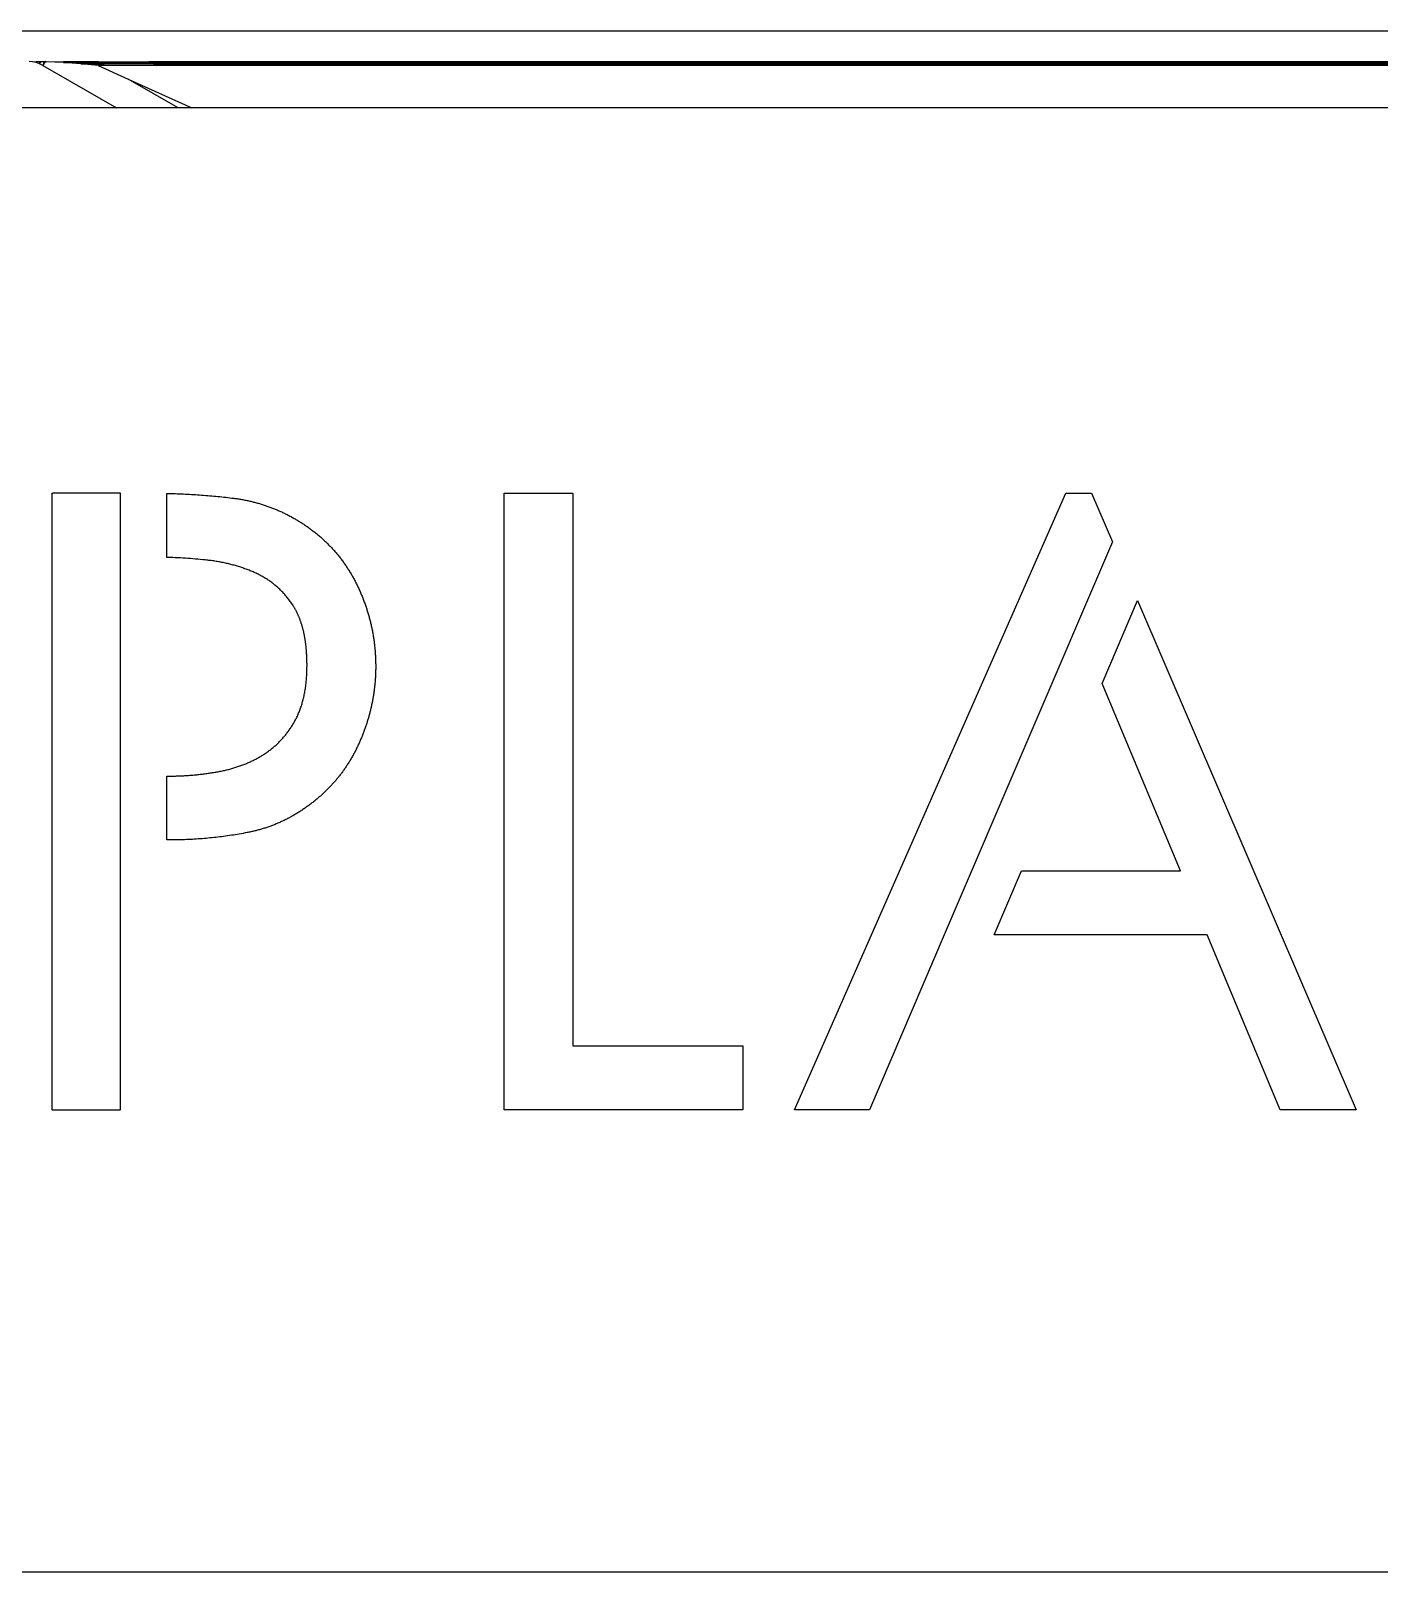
# Model space of a CAD drawing. Header units: millimetres. Extents: x 153 to 4750, y 92 to 3343.
# Drawn here: x 906 to 993.5, y 1818.6 to 1918.6 of the extents above; entities that cross this region are included whole.
import ezdxf

# ---------------------------------------------------------------- set-up
doc = ezdxf.new("R2010")
doc.units = ezdxf.units.MM

msp = doc.modelspace()

# ---------------------------------------------------------------- linework, layer by layer
for p, q in [((877.381, 1918.616), (1295.381, 1918.616)), ((906.134, 1916.6), (905.899, 1916.616)), ((906.134, 1916.6), (906.381, 1916.616)), ((906.365, 1916.554), (906.134, 1916.6)), ((906.381, 1916.616), (906.365, 1916.554)), ((906.588, 1916.478), (906.365, 1916.554)), ((906.381, 1916.616), (906.608, 1916.616)), ((906.588, 1916.478), (906.69, 1916.616)), ((906.645, 1916.616), (906.588, 1916.478)), ((906.588, 1916.478), (906.608, 1916.616)), ((906.799, 1916.374), (906.588, 1916.478)), ((906.608, 1916.616), (906.645, 1916.616)), ((906.645, 1916.616), (906.69, 1916.616)), ((906.69, 1916.616), (906.867, 1916.616)), ((906.938, 1916.616), (906.799, 1916.374)), ((906.867, 1916.616), (906.799, 1916.374)), ((906.799, 1916.374), (911.577, 1913.616)), ((906.867, 1916.616), (906.938, 1916.616)), ((907.02, 1916.6), (906.938, 1916.616)), ((907.02, 1916.6), (908.14, 1916.616)), ((908.14, 1916.554), (907.02, 1916.6)), ((908.14, 1916.616), (908.14, 1916.554)), ((908.179, 1916.616), (908.14, 1916.554)), ((908.14, 1916.616), (908.179, 1916.616)), ((909.261, 1916.478), (908.14, 1916.554)), ((908.14, 1916.554), (909.261, 1916.554)), ((908.179, 1916.616), (909.261, 1916.616)), ((909.261, 1916.616), (909.261, 1916.554)), ((909.261, 1916.616), (909.355, 1916.616)), ((909.261, 1916.478), (909.313, 1916.554)), ((909.261, 1916.554), (909.261, 1916.478)), ((909.261, 1916.554), (909.313, 1916.554)), ((910.381, 1916.374), (909.261, 1916.478)), ((909.261, 1916.478), (910.381, 1916.478)), ((909.313, 1916.554), (909.355, 1916.616)), ((909.313, 1916.554), (910.381, 1916.554)), ((909.355, 1916.616), (910.381, 1916.616)), ((910.408, 1916.6), (910.381, 1916.616)), ((910.381, 1916.616), (910.381, 1916.554)), ((910.381, 1916.554), (910.381, 1916.478)), ((910.381, 1916.554), (910.488, 1916.554)), ((910.381, 1916.478), (910.381, 1916.374)), ((910.381, 1916.478), (910.619, 1916.478)), ((910.799, 1916.374), (910.381, 1916.374)), ((910.381, 1916.374), (912.335, 1915.487)), ((910.408, 1916.6), (913.665, 1916.616)), ((910.488, 1916.554), (910.408, 1916.6)), ((913.801, 1916.554), (910.488, 1916.554)), ((910.619, 1916.478), (910.488, 1916.554)), ((913.968, 1916.478), (910.619, 1916.478)), ((910.799, 1916.374), (910.619, 1916.478)), ((914.197, 1916.374), (910.799, 1916.374)), ((913.665, 1916.616), (913.7, 1916.6)), ((913.7, 1916.6), (913.801, 1916.554)), ((1259.063, 1916.6), (913.7, 1916.6)), ((913.801, 1916.554), (913.968, 1916.478)), ((913.801, 1916.554), (1258.961, 1916.554)), ((913.968, 1916.478), (914.197, 1916.374)), ((913.968, 1916.478), (1258.795, 1916.478)), ((1258.566, 1916.374), (914.197, 1916.374)), ((915.577, 1913.616), (912.335, 1915.487)), ((912.335, 1915.487), (916.459, 1913.616)), ((911.577, 1913.616), (877.381, 1913.616)), ((915.577, 1913.616), (911.577, 1913.616)), ((916.459, 1913.616), (915.577, 1913.616)), ((1256.304, 1913.616), (916.459, 1913.616)), ((907.381, 1888.604), (907.436, 1888.616)), ((907.381, 1888.604), (907.404, 1888.616)), ((907.381, 1888.604), (907.381, 1848.639)), ((907.404, 1888.616), (907.436, 1888.616)), ((911.838, 1888.616), (907.436, 1888.616)), ((911.838, 1848.629), (911.838, 1888.616)), ((914.838, 1884.455), (914.838, 1888.606)), ((914.838, 1888.606), (914.994, 1888.603)), ((914.994, 1888.603), (915.126, 1888.6)), ((915.126, 1888.6), (915.257, 1888.596)), ((915.257, 1888.596), (915.389, 1888.591)), ((915.389, 1888.591), (915.52, 1888.587)), ((915.52, 1888.587), (915.652, 1888.582)), ((915.652, 1888.582), (915.784, 1888.576)), ((915.784, 1888.576), (915.915, 1888.57)), ((915.915, 1888.57), (916.047, 1888.564)), ((916.047, 1888.564), (916.178, 1888.557)), ((916.178, 1888.557), (916.309, 1888.55)), ((916.309, 1888.55), (916.441, 1888.543)), ((916.441, 1888.543), (916.572, 1888.535)), ((916.572, 1888.535), (916.703, 1888.526)), ((916.703, 1888.526), (916.835, 1888.518)), ((916.835, 1888.518), (916.966, 1888.508)), ((916.966, 1888.508), (917.097, 1888.499)), ((917.097, 1888.499), (917.228, 1888.489)), ((917.228, 1888.489), (917.36, 1888.478)), ((917.36, 1888.478), (917.491, 1888.468)), ((917.491, 1888.468), (917.622, 1888.456)), ((917.622, 1888.456), (917.753, 1888.445)), ((917.753, 1888.445), (917.884, 1888.433)), ((917.884, 1888.433), (918.015, 1888.42)), ((918.015, 1888.42), (918.146, 1888.407)), ((918.146, 1888.407), (918.277, 1888.394)), ((918.277, 1888.394), (918.408, 1888.38)), ((918.408, 1888.38), (918.538, 1888.366)), ((918.538, 1888.366), (918.669, 1888.352)), ((918.669, 1888.352), (918.8, 1888.337)), ((918.8, 1888.337), (918.931, 1888.322)), ((918.931, 1888.322), (919.062, 1888.306)), ((919.062, 1888.306), (919.192, 1888.29)), ((919.192, 1888.29), (919.257, 1888.281)), ((919.257, 1888.281), (919.322, 1888.272)), ((919.322, 1888.272), (919.387, 1888.263)), ((919.387, 1888.263), (919.452, 1888.253)), ((919.452, 1888.253), (919.517, 1888.243)), ((919.517, 1888.243), (919.581, 1888.232)), ((919.581, 1888.232), (919.645, 1888.221)), ((919.645, 1888.221), (919.71, 1888.21)), ((919.71, 1888.21), (919.774, 1888.199)), ((919.774, 1888.199), (919.838, 1888.186)), ((919.838, 1888.186), (919.902, 1888.174)), ((919.902, 1888.174), (919.965, 1888.161)), ((919.965, 1888.161), (920.029, 1888.148)), ((920.029, 1888.148), (920.092, 1888.135)), ((920.092, 1888.135), (920.156, 1888.121)), ((920.156, 1888.121), (920.219, 1888.107)), ((920.219, 1888.107), (920.282, 1888.092)), ((920.282, 1888.092), (920.345, 1888.077)), ((920.345, 1888.077), (920.408, 1888.061)), ((920.408, 1888.061), (920.471, 1888.046)), ((920.471, 1888.046), (920.533, 1888.03)), ((920.533, 1888.03), (920.596, 1888.013)), ((920.596, 1888.013), (920.658, 1887.996)), ((936.718, 1888.619), (941.174, 1888.619)), ((936.718, 1848.619), (936.718, 1888.619)), ((941.174, 1888.619), (941.174, 1852.757)), ((955.551, 1848.619), (973.171, 1888.619)), ((973.171, 1888.619), (974.831, 1888.619)), ((974.831, 1888.619), (976.185, 1885.465)), ((920.658, 1887.996), (920.72, 1887.979)), ((920.72, 1887.979), (920.782, 1887.961)), ((920.782, 1887.961), (920.844, 1887.943)), ((920.844, 1887.943), (920.906, 1887.925)), ((920.906, 1887.925), (920.968, 1887.906)), ((920.968, 1887.906), (921.029, 1887.887)), ((921.029, 1887.887), (921.09, 1887.867)), ((921.09, 1887.867), (921.152, 1887.847)), ((921.152, 1887.847), (921.213, 1887.827)), ((921.213, 1887.827), (921.274, 1887.806)), ((921.274, 1887.806), (921.335, 1887.785)), ((921.335, 1887.785), (921.396, 1887.764)), ((921.396, 1887.764), (921.456, 1887.742)), ((921.456, 1887.742), (921.517, 1887.72)), ((921.517, 1887.72), (921.577, 1887.698)), ((921.577, 1887.698), (921.638, 1887.675)), ((921.638, 1887.675), (921.698, 1887.651)), ((921.698, 1887.651), (921.758, 1887.628)), ((921.758, 1887.628), (921.818, 1887.604)), ((921.818, 1887.604), (921.877, 1887.579)), ((921.877, 1887.579), (921.937, 1887.554)), ((921.937, 1887.554), (921.996, 1887.529)), ((921.996, 1887.529), (922.056, 1887.504)), ((922.056, 1887.504), (922.115, 1887.478)), ((922.115, 1887.478), (922.174, 1887.451)), ((922.174, 1887.451), (922.233, 1887.425)), ((922.233, 1887.425), (922.292, 1887.398)), ((922.292, 1887.398), (922.351, 1887.37)), ((922.351, 1887.37), (922.409, 1887.342)), ((922.409, 1887.342), (922.468, 1887.314)), ((922.468, 1887.314), (922.526, 1887.286)), ((922.526, 1887.286), (922.584, 1887.257)), ((922.584, 1887.257), (922.643, 1887.227)), ((922.643, 1887.227), (922.701, 1887.198)), ((922.701, 1887.198), (922.758, 1887.168)), ((922.758, 1887.168), (922.816, 1887.137)), ((922.816, 1887.137), (922.874, 1887.106)), ((922.874, 1887.106), (922.931, 1887.075)), ((922.931, 1887.075), (922.988, 1887.044)), ((922.988, 1887.044), (923.046, 1887.012)), ((923.046, 1887.012), (923.103, 1886.979)), ((923.103, 1886.979), (923.16, 1886.947)), ((923.16, 1886.947), (923.216, 1886.914)), ((923.216, 1886.914), (923.273, 1886.88)), ((923.273, 1886.88), (923.33, 1886.846)), ((923.33, 1886.846), (923.386, 1886.812)), ((923.386, 1886.812), (923.443, 1886.778)), ((923.443, 1886.778), (923.499, 1886.743)), ((923.499, 1886.743), (923.555, 1886.707)), ((923.555, 1886.707), (923.611, 1886.672)), ((923.611, 1886.672), (923.666, 1886.636)), ((923.666, 1886.636), (923.722, 1886.599)), ((923.722, 1886.599), (923.778, 1886.562)), ((923.778, 1886.562), (923.833, 1886.525)), ((923.833, 1886.525), (923.861, 1886.507)), ((923.861, 1886.507), (923.889, 1886.488)), ((923.889, 1886.488), (923.945, 1886.448)), ((923.945, 1886.448), (924.001, 1886.409)), ((924.001, 1886.409), (924.057, 1886.369)), ((924.057, 1886.369), (924.112, 1886.329)), ((924.112, 1886.329), (924.167, 1886.288)), ((924.167, 1886.288), (924.221, 1886.248)), ((924.221, 1886.248), (924.276, 1886.206)), ((924.276, 1886.206), (924.33, 1886.165)), ((924.33, 1886.165), (924.383, 1886.124)), ((924.383, 1886.124), (924.436, 1886.082)), ((924.436, 1886.082), (924.489, 1886.04)), ((924.489, 1886.04), (924.542, 1885.997)), ((924.542, 1885.997), (924.594, 1885.954)), ((924.594, 1885.954), (924.646, 1885.911)), ((924.646, 1885.911), (924.697, 1885.868)), ((924.697, 1885.868), (924.748, 1885.824)), ((924.748, 1885.824), (924.799, 1885.78)), ((924.799, 1885.78), (924.849, 1885.736)), ((924.849, 1885.736), (924.899, 1885.692)), ((924.899, 1885.692), (924.949, 1885.647)), ((924.949, 1885.647), (924.998, 1885.602)), ((924.998, 1885.602), (925.047, 1885.556)), ((925.047, 1885.556), (925.096, 1885.511)), ((925.096, 1885.511), (925.144, 1885.465)), ((925.144, 1885.465), (925.192, 1885.419)), ((925.192, 1885.419), (925.24, 1885.372)), ((925.24, 1885.372), (925.287, 1885.325)), ((925.287, 1885.325), (925.334, 1885.278)), ((925.334, 1885.278), (925.38, 1885.231)), ((925.38, 1885.231), (925.426, 1885.183)), ((925.426, 1885.183), (925.472, 1885.135)), ((925.472, 1885.135), (925.518, 1885.087)), ((925.518, 1885.087), (925.563, 1885.038)), ((925.563, 1885.038), (925.608, 1884.989)), ((976.185, 1885.465), (965.259, 1859.972)), ((914.894, 1884.453), (914.838, 1884.455)), ((915.059, 1884.447), (914.894, 1884.453)), ((915.224, 1884.44), (915.059, 1884.447)), ((915.388, 1884.433), (915.224, 1884.44)), ((915.552, 1884.424), (915.388, 1884.433)), ((915.716, 1884.415), (915.552, 1884.424)), ((915.879, 1884.406), (915.716, 1884.415)), ((916.042, 1884.396), (915.879, 1884.406)), ((916.204, 1884.385), (916.042, 1884.396)), ((916.366, 1884.373), (916.204, 1884.385)), ((916.528, 1884.361), (916.366, 1884.373)), ((916.689, 1884.348), (916.528, 1884.361)), ((916.85, 1884.334), (916.689, 1884.348)), ((917.011, 1884.32), (916.85, 1884.334)), ((917.171, 1884.305), (917.011, 1884.32)), ((917.331, 1884.289), (917.171, 1884.305)), ((917.41, 1884.281), (917.331, 1884.289)), ((917.489, 1884.272), (917.41, 1884.281)), ((917.568, 1884.262), (917.489, 1884.272)), ((917.646, 1884.253), (917.568, 1884.262)), ((917.725, 1884.242), (917.646, 1884.253)), ((917.802, 1884.232), (917.725, 1884.242)), ((917.88, 1884.22), (917.802, 1884.232)), ((917.957, 1884.209), (917.88, 1884.22)), ((918.034, 1884.197), (917.957, 1884.209)), ((918.11, 1884.184), (918.034, 1884.197)), ((918.186, 1884.171), (918.11, 1884.184)), ((918.262, 1884.157), (918.186, 1884.171)), ((918.337, 1884.144), (918.262, 1884.157)), ((918.412, 1884.129), (918.337, 1884.144)), ((918.487, 1884.114), (918.412, 1884.129)), ((918.561, 1884.099), (918.487, 1884.114)), ((918.635, 1884.083), (918.561, 1884.099)), ((918.709, 1884.067), (918.635, 1884.083)), ((918.782, 1884.05), (918.709, 1884.067)), ((918.855, 1884.033), (918.782, 1884.05)), ((918.928, 1884.015), (918.855, 1884.033)), ((919, 1883.997), (918.928, 1884.015)), ((925.608, 1884.989), (925.652, 1884.94)), ((925.652, 1884.94), (925.696, 1884.891)), ((925.696, 1884.891), (925.74, 1884.841)), ((925.74, 1884.841), (925.783, 1884.791)), ((925.783, 1884.791), (925.826, 1884.741)), ((925.826, 1884.741), (925.869, 1884.69)), ((925.869, 1884.69), (925.911, 1884.639)), ((925.911, 1884.639), (925.953, 1884.588)), ((925.953, 1884.588), (925.995, 1884.537)), ((925.995, 1884.537), (926.036, 1884.485)), ((926.036, 1884.485), (926.077, 1884.433)), ((926.077, 1884.433), (926.117, 1884.381)), ((926.117, 1884.381), (926.158, 1884.328)), ((926.158, 1884.328), (926.198, 1884.275)), ((926.198, 1884.275), (926.237, 1884.222)), ((926.237, 1884.222), (926.276, 1884.168)), ((926.276, 1884.168), (926.315, 1884.115)), ((926.315, 1884.115), (926.353, 1884.061)), ((926.353, 1884.061), (926.392, 1884.006)), ((926.392, 1884.006), (926.429, 1883.952)), ((919.072, 1883.978), (919, 1883.997)), ((919.144, 1883.959), (919.072, 1883.978)), ((919.215, 1883.94), (919.144, 1883.959)), ((919.286, 1883.92), (919.215, 1883.94)), ((919.356, 1883.899), (919.286, 1883.92)), ((919.427, 1883.878), (919.356, 1883.899)), ((919.496, 1883.857), (919.427, 1883.878)), ((919.566, 1883.835), (919.496, 1883.857)), ((919.635, 1883.813), (919.566, 1883.835)), ((919.704, 1883.79), (919.635, 1883.813)), ((919.773, 1883.767), (919.704, 1883.79)), ((919.841, 1883.743), (919.773, 1883.767)), ((919.909, 1883.719), (919.841, 1883.743)), ((919.976, 1883.694), (919.909, 1883.719)), ((920.043, 1883.669), (919.976, 1883.694)), ((920.11, 1883.643), (920.043, 1883.669)), ((920.177, 1883.617), (920.11, 1883.643)), ((920.243, 1883.591), (920.177, 1883.617)), ((920.308, 1883.564), (920.243, 1883.591)), ((920.374, 1883.536), (920.308, 1883.564)), ((920.439, 1883.508), (920.374, 1883.536)), ((920.504, 1883.48), (920.439, 1883.508)), ((920.568, 1883.451), (920.504, 1883.48)), ((920.632, 1883.422), (920.568, 1883.451)), ((920.696, 1883.392), (920.632, 1883.422)), ((920.759, 1883.362), (920.696, 1883.392)), ((920.822, 1883.33), (920.759, 1883.362)), ((920.884, 1883.299), (920.822, 1883.33)), ((920.945, 1883.266), (920.884, 1883.299)), ((921.006, 1883.233), (920.945, 1883.266)), ((921.066, 1883.199), (921.006, 1883.233)), ((921.126, 1883.165), (921.066, 1883.199)), ((921.186, 1883.129), (921.126, 1883.165)), ((921.244, 1883.094), (921.186, 1883.129)), ((921.303, 1883.057), (921.244, 1883.094)), ((921.36, 1883.02), (921.303, 1883.057)), ((921.417, 1882.982), (921.36, 1883.02)), ((926.429, 1883.952), (926.467, 1883.897)), ((926.467, 1883.897), (926.504, 1883.841)), ((926.504, 1883.841), (926.541, 1883.786)), ((926.541, 1883.786), (926.577, 1883.73)), ((926.577, 1883.73), (926.613, 1883.674)), ((926.613, 1883.674), (926.649, 1883.618)), ((926.649, 1883.618), (926.684, 1883.561)), ((926.684, 1883.561), (926.719, 1883.504)), ((926.719, 1883.504), (926.754, 1883.447)), ((926.754, 1883.447), (926.788, 1883.389)), ((926.788, 1883.389), (926.822, 1883.331)), ((926.822, 1883.331), (926.855, 1883.273)), ((926.855, 1883.273), (926.888, 1883.215)), ((926.888, 1883.215), (926.921, 1883.156)), ((926.921, 1883.156), (926.954, 1883.097)), ((926.954, 1883.097), (926.986, 1883.038)), ((926.986, 1883.038), (927.018, 1882.978)), ((921.474, 1882.944), (921.417, 1882.982)), ((921.53, 1882.905), (921.474, 1882.944)), ((921.586, 1882.865), (921.53, 1882.905)), ((921.641, 1882.824), (921.586, 1882.865)), ((921.695, 1882.783), (921.641, 1882.824)), ((921.749, 1882.742), (921.695, 1882.783)), ((921.803, 1882.699), (921.749, 1882.742)), ((921.855, 1882.656), (921.803, 1882.699)), ((921.908, 1882.612), (921.855, 1882.656)), ((921.96, 1882.568), (921.908, 1882.612)), ((922.011, 1882.523), (921.96, 1882.568)), ((922.062, 1882.477), (922.011, 1882.523)), ((922.112, 1882.431), (922.062, 1882.477)), ((922.161, 1882.384), (922.112, 1882.431)), ((922.211, 1882.336), (922.161, 1882.384)), ((922.259, 1882.288), (922.211, 1882.336)), ((922.307, 1882.239), (922.259, 1882.288)), ((922.355, 1882.189), (922.307, 1882.239)), ((922.402, 1882.139), (922.355, 1882.189)), ((922.448, 1882.088), (922.402, 1882.139)), ((922.494, 1882.036), (922.448, 1882.088)), ((922.539, 1881.984), (922.494, 1882.036)), ((927.018, 1882.978), (927.049, 1882.918)), ((927.049, 1882.918), (927.08, 1882.858)), ((927.08, 1882.858), (927.111, 1882.798)), ((927.111, 1882.798), (927.142, 1882.737)), ((927.142, 1882.737), (927.172, 1882.676)), ((927.172, 1882.676), (927.201, 1882.614)), ((927.201, 1882.614), (927.231, 1882.553)), ((927.231, 1882.553), (927.26, 1882.491)), ((927.26, 1882.491), (927.288, 1882.429)), ((927.288, 1882.429), (927.317, 1882.367)), ((927.317, 1882.367), (927.345, 1882.305)), ((927.345, 1882.305), (927.372, 1882.242)), ((927.372, 1882.242), (927.399, 1882.18)), ((927.399, 1882.18), (927.426, 1882.117)), ((927.426, 1882.117), (927.453, 1882.055)), ((927.453, 1882.055), (927.479, 1881.992)), ((922.584, 1881.931), (922.539, 1881.984)), ((922.628, 1881.877), (922.584, 1881.931)), ((922.672, 1881.823), (922.628, 1881.877)), ((922.715, 1881.768), (922.672, 1881.823)), ((922.758, 1881.712), (922.715, 1881.768)), ((922.8, 1881.656), (922.758, 1881.712)), ((922.842, 1881.599), (922.8, 1881.656)), ((922.883, 1881.542), (922.842, 1881.599)), ((922.923, 1881.483), (922.883, 1881.542)), ((922.963, 1881.424), (922.923, 1881.483)), ((923.003, 1881.365), (922.963, 1881.424)), ((923.042, 1881.305), (923.003, 1881.365)), ((923.061, 1881.274), (923.042, 1881.305)), ((923.08, 1881.243), (923.061, 1881.274)), ((923.098, 1881.213), (923.08, 1881.243)), ((923.117, 1881.181), (923.098, 1881.213)), ((923.135, 1881.15), (923.117, 1881.181)), ((923.153, 1881.118), (923.135, 1881.15)), ((923.171, 1881.086), (923.153, 1881.118)), ((923.189, 1881.054), (923.171, 1881.086)), ((923.207, 1881.022), (923.189, 1881.054)), ((923.224, 1880.989), (923.207, 1881.022)), ((927.479, 1881.992), (927.504, 1881.929)), ((927.504, 1881.929), (927.53, 1881.867)), ((927.53, 1881.867), (927.555, 1881.804)), ((927.555, 1881.804), (927.579, 1881.741)), ((927.579, 1881.741), (927.603, 1881.678)), ((927.603, 1881.678), (927.627, 1881.615)), ((927.627, 1881.615), (927.651, 1881.551)), ((927.651, 1881.551), (927.674, 1881.488)), ((927.674, 1881.488), (927.697, 1881.425)), ((927.697, 1881.425), (927.719, 1881.361)), ((927.719, 1881.361), (927.741, 1881.298)), ((927.741, 1881.298), (927.763, 1881.234)), ((927.763, 1881.234), (927.784, 1881.17)), ((927.784, 1881.17), (927.805, 1881.106)), ((927.805, 1881.106), (927.825, 1881.042)), ((927.825, 1881.042), (927.845, 1880.978)), ((975.512, 1876.281), (977.818, 1881.66)), ((977.818, 1881.66), (991.996, 1848.619)), ((923.241, 1880.956), (923.224, 1880.989)), ((923.258, 1880.923), (923.241, 1880.956)), ((923.274, 1880.89), (923.258, 1880.923)), ((923.291, 1880.856), (923.274, 1880.89)), ((923.307, 1880.823), (923.291, 1880.856)), ((923.323, 1880.789), (923.307, 1880.823)), ((923.339, 1880.754), (923.323, 1880.789)), ((923.355, 1880.72), (923.339, 1880.754)), ((923.37, 1880.685), (923.355, 1880.72)), ((923.385, 1880.65), (923.37, 1880.685)), ((923.4, 1880.615), (923.385, 1880.65)), ((923.415, 1880.579), (923.4, 1880.615)), ((923.43, 1880.544), (923.415, 1880.579)), ((923.444, 1880.508), (923.43, 1880.544)), ((923.458, 1880.471), (923.444, 1880.508)), ((923.472, 1880.435), (923.458, 1880.471)), ((923.486, 1880.398), (923.472, 1880.435)), ((923.499, 1880.361), (923.486, 1880.398)), ((923.513, 1880.324), (923.499, 1880.361)), ((923.526, 1880.287), (923.513, 1880.324)), ((923.539, 1880.249), (923.526, 1880.287)), ((923.551, 1880.211), (923.539, 1880.249)), ((923.564, 1880.173), (923.551, 1880.211)), ((923.576, 1880.135), (923.564, 1880.173)), ((923.588, 1880.096), (923.576, 1880.135)), ((923.6, 1880.058), (923.588, 1880.096)), ((923.612, 1880.019), (923.6, 1880.058)), ((923.623, 1879.979), (923.612, 1880.019)), ((927.845, 1880.978), (927.865, 1880.914)), ((927.865, 1880.914), (927.885, 1880.85)), ((927.885, 1880.85), (927.904, 1880.786)), ((927.904, 1880.786), (927.923, 1880.721)), ((927.923, 1880.721), (927.941, 1880.657)), ((927.941, 1880.657), (927.959, 1880.593)), ((927.959, 1880.593), (927.976, 1880.528)), ((927.976, 1880.528), (927.994, 1880.463)), ((927.994, 1880.463), (928.011, 1880.398)), ((928.011, 1880.398), (928.027, 1880.334)), ((928.027, 1880.334), (928.043, 1880.269)), ((928.043, 1880.269), (928.059, 1880.204)), ((928.059, 1880.204), (928.074, 1880.139)), ((928.074, 1880.139), (928.089, 1880.073)), ((928.089, 1880.073), (928.104, 1880.008)), ((928.104, 1880.008), (928.118, 1879.943)), ((923.634, 1879.94), (923.623, 1879.979)), ((923.646, 1879.9), (923.634, 1879.94)), ((923.656, 1879.86), (923.646, 1879.9)), ((923.667, 1879.82), (923.656, 1879.86)), ((923.677, 1879.779), (923.667, 1879.82)), ((923.688, 1879.739), (923.677, 1879.779)), ((923.698, 1879.698), (923.688, 1879.739)), ((923.707, 1879.656), (923.698, 1879.698)), ((923.717, 1879.615), (923.707, 1879.656)), ((923.726, 1879.573), (923.717, 1879.615)), ((923.736, 1879.531), (923.726, 1879.573)), ((923.745, 1879.489), (923.736, 1879.531)), ((923.753, 1879.447), (923.745, 1879.489)), ((923.762, 1879.404), (923.753, 1879.447)), ((923.77, 1879.361), (923.762, 1879.404)), ((923.778, 1879.318), (923.77, 1879.361)), ((923.786, 1879.275), (923.778, 1879.318)), ((923.794, 1879.231), (923.786, 1879.275)), ((923.801, 1879.187), (923.794, 1879.231)), ((923.809, 1879.143), (923.801, 1879.187)), ((923.816, 1879.099), (923.809, 1879.143)), ((923.823, 1879.055), (923.816, 1879.099)), ((923.829, 1879.01), (923.823, 1879.055)), ((923.836, 1878.965), (923.829, 1879.01)), ((928.118, 1879.943), (928.132, 1879.877)), ((928.132, 1879.877), (928.146, 1879.812)), ((928.146, 1879.812), (928.159, 1879.746)), ((928.159, 1879.746), (928.172, 1879.68)), ((928.172, 1879.68), (928.184, 1879.615)), ((928.184, 1879.615), (928.196, 1879.549)), ((928.196, 1879.549), (928.208, 1879.483)), ((928.208, 1879.483), (928.22, 1879.417)), ((928.22, 1879.417), (928.231, 1879.35)), ((928.231, 1879.35), (928.241, 1879.284)), ((928.241, 1879.284), (928.251, 1879.218)), ((928.251, 1879.218), (928.261, 1879.152)), ((928.261, 1879.152), (928.271, 1879.085)), ((928.271, 1879.085), (928.28, 1879.019)), ((928.28, 1879.019), (928.289, 1878.952)), ((923.842, 1878.92), (923.836, 1878.965)), ((923.848, 1878.874), (923.842, 1878.92)), ((923.854, 1878.828), (923.848, 1878.874)), ((923.86, 1878.782), (923.854, 1878.828)), ((923.865, 1878.736), (923.86, 1878.782)), ((923.87, 1878.69), (923.865, 1878.736)), ((923.875, 1878.643), (923.87, 1878.69)), ((923.88, 1878.596), (923.875, 1878.643)), ((923.885, 1878.549), (923.88, 1878.596)), ((923.889, 1878.502), (923.885, 1878.549)), ((923.893, 1878.454), (923.889, 1878.502)), ((923.897, 1878.406), (923.893, 1878.454)), ((923.901, 1878.358), (923.897, 1878.406)), ((923.904, 1878.31), (923.901, 1878.358)), ((923.908, 1878.261), (923.904, 1878.31)), ((923.911, 1878.212), (923.908, 1878.261)), ((923.914, 1878.163), (923.911, 1878.212)), ((923.917, 1878.114), (923.914, 1878.163)), ((923.919, 1878.064), (923.917, 1878.114)), ((923.921, 1878.014), (923.919, 1878.064)), ((923.923, 1877.964), (923.921, 1878.014)), ((928.289, 1878.952), (928.297, 1878.885)), ((928.297, 1878.885), (928.305, 1878.818)), ((928.305, 1878.818), (928.313, 1878.751)), ((928.313, 1878.751), (928.32, 1878.684)), ((928.32, 1878.684), (928.327, 1878.617)), ((928.327, 1878.617), (928.334, 1878.55)), ((928.334, 1878.55), (928.34, 1878.483)), ((928.34, 1878.483), (928.346, 1878.416)), ((928.346, 1878.416), (928.351, 1878.348)), ((928.351, 1878.348), (928.356, 1878.281)), ((928.356, 1878.281), (928.361, 1878.213)), ((928.361, 1878.213), (928.365, 1878.145)), ((928.365, 1878.145), (928.369, 1878.078)), ((928.369, 1878.078), (928.373, 1878.01)), ((928.373, 1878.01), (928.376, 1877.942)), ((923.922, 1876.952), (923.925, 1877.041)), ((923.925, 1877.914), (923.923, 1877.964)), ((923.927, 1877.864), (923.925, 1877.914)), ((923.925, 1877.041), (923.928, 1877.132)), ((923.928, 1877.813), (923.927, 1877.864)), ((923.93, 1877.762), (923.928, 1877.813)), ((923.928, 1877.132), (923.93, 1877.223)), ((923.931, 1877.711), (923.93, 1877.762)), ((923.93, 1877.223), (923.932, 1877.315)), ((923.932, 1877.659), (923.931, 1877.711)), ((923.932, 1877.608), (923.932, 1877.659)), ((923.933, 1877.556), (923.932, 1877.608)), ((923.932, 1877.315), (923.933, 1877.407)), ((923.933, 1877.503), (923.933, 1877.556)), ((923.933, 1877.454), (923.933, 1877.503)), ((923.933, 1877.407), (923.933, 1877.454)), ((928.376, 1877.942), (928.379, 1877.874)), ((928.379, 1877.874), (928.382, 1877.806)), ((928.382, 1877.806), (928.384, 1877.738)), ((928.384, 1877.022), (928.382, 1876.96)), ((928.384, 1877.738), (928.386, 1877.669)), ((928.386, 1877.083), (928.384, 1877.022)), ((928.386, 1877.669), (928.387, 1877.601)), ((928.387, 1877.145), (928.386, 1877.083)), ((928.387, 1877.601), (928.388, 1877.532)), ((928.388, 1877.207), (928.387, 1877.145)), ((928.388, 1877.532), (928.389, 1877.464)), ((928.389, 1877.269), (928.388, 1877.207)), ((928.389, 1877.464), (928.389, 1877.395)), ((928.389, 1877.395), (928.389, 1877.37)), ((928.389, 1877.37), (928.389, 1877.331)), ((928.389, 1877.331), (928.389, 1877.269)), ((923.825, 1875.933), (923.837, 1876.014)), ((923.837, 1876.014), (923.848, 1876.096)), ((923.848, 1876.096), (923.859, 1876.178)), ((923.859, 1876.178), (923.868, 1876.261)), ((923.868, 1876.261), (923.877, 1876.345)), ((923.877, 1876.345), (923.886, 1876.429)), ((923.886, 1876.429), (923.893, 1876.514)), ((923.893, 1876.514), (923.9, 1876.6)), ((923.9, 1876.6), (923.907, 1876.687)), ((923.907, 1876.687), (923.912, 1876.775)), ((923.912, 1876.775), (923.917, 1876.863)), ((923.917, 1876.863), (923.922, 1876.952)), ((928.315, 1876.039), (928.308, 1875.978)), ((928.322, 1876.101), (928.315, 1876.039)), ((928.328, 1876.162), (928.322, 1876.101)), ((928.334, 1876.223), (928.328, 1876.162)), ((928.34, 1876.284), (928.334, 1876.223)), ((928.346, 1876.345), (928.34, 1876.284)), ((928.351, 1876.406), (928.346, 1876.345)), ((928.355, 1876.468), (928.351, 1876.406)), ((928.36, 1876.529), (928.355, 1876.468)), ((928.364, 1876.591), (928.36, 1876.529)), ((928.368, 1876.652), (928.364, 1876.591)), ((928.371, 1876.713), (928.368, 1876.652)), ((928.375, 1876.775), (928.371, 1876.713)), ((928.378, 1876.837), (928.375, 1876.775)), ((928.38, 1876.898), (928.378, 1876.837)), ((928.382, 1876.96), (928.38, 1876.898)), ((980.59, 1864.11), (975.512, 1876.281)), ((923.609, 1874.95), (923.63, 1875.021)), ((923.63, 1875.021), (923.65, 1875.093)), ((923.65, 1875.093), (923.669, 1875.166)), ((923.669, 1875.166), (923.688, 1875.239)), ((923.688, 1875.239), (923.706, 1875.313)), ((923.706, 1875.313), (923.723, 1875.388)), ((923.723, 1875.388), (923.74, 1875.464)), ((923.74, 1875.464), (923.756, 1875.54)), ((923.756, 1875.54), (923.771, 1875.617)), ((923.771, 1875.617), (923.786, 1875.695)), ((923.786, 1875.695), (923.799, 1875.774)), ((923.799, 1875.774), (923.813, 1875.853)), ((923.813, 1875.853), (923.825, 1875.933)), ((928.153, 1875.008), (928.141, 1874.948)), ((928.165, 1875.068), (928.153, 1875.008)), ((928.177, 1875.129), (928.165, 1875.068)), ((928.189, 1875.189), (928.177, 1875.129)), ((928.2, 1875.25), (928.189, 1875.189)), ((928.21, 1875.31), (928.2, 1875.25)), ((928.221, 1875.371), (928.21, 1875.31)), ((928.231, 1875.431), (928.221, 1875.371)), ((928.241, 1875.492), (928.231, 1875.431)), ((928.25, 1875.553), (928.241, 1875.492)), ((928.26, 1875.613), (928.25, 1875.553)), ((928.269, 1875.674), (928.26, 1875.613)), ((928.277, 1875.735), (928.269, 1875.674)), ((928.285, 1875.796), (928.277, 1875.735)), ((928.293, 1875.857), (928.285, 1875.796)), ((928.301, 1875.917), (928.293, 1875.857)), ((928.308, 1875.978), (928.301, 1875.917)), ((923.216, 1873.969), (923.247, 1874.03)), ((923.247, 1874.03), (923.278, 1874.09)), ((923.278, 1874.09), (923.307, 1874.152)), ((923.307, 1874.152), (923.336, 1874.215)), ((923.336, 1874.215), (923.364, 1874.278)), ((923.364, 1874.278), (923.392, 1874.342)), ((923.392, 1874.342), (923.419, 1874.406)), ((923.419, 1874.406), (923.445, 1874.472)), ((923.445, 1874.472), (923.47, 1874.538)), ((923.47, 1874.538), (923.495, 1874.605)), ((923.495, 1874.605), (923.519, 1874.672)), ((923.519, 1874.672), (923.543, 1874.74)), ((923.543, 1874.74), (923.566, 1874.81)), ((923.566, 1874.81), (923.588, 1874.879)), ((923.588, 1874.879), (923.609, 1874.95)), ((927.917, 1874.049), (927.9, 1873.989)), ((927.934, 1874.108), (927.917, 1874.049)), ((927.951, 1874.168), (927.934, 1874.108)), ((927.968, 1874.228), (927.951, 1874.168)), ((927.984, 1874.287), (927.968, 1874.228)), ((928, 1874.347), (927.984, 1874.287)), ((928.015, 1874.407), (928, 1874.347)), ((928.031, 1874.467), (928.015, 1874.407)), ((928.045, 1874.527), (928.031, 1874.467)), ((928.06, 1874.587), (928.045, 1874.527)), ((928.074, 1874.647), (928.06, 1874.587)), ((928.088, 1874.707), (928.074, 1874.647)), ((928.102, 1874.767), (928.088, 1874.707)), ((928.115, 1874.827), (928.102, 1874.767)), ((928.128, 1874.887), (928.115, 1874.827)), ((928.141, 1874.948), (928.128, 1874.887)), ((922.573, 1872.978), (922.613, 1873.029)), ((922.613, 1873.029), (922.652, 1873.08)), ((922.652, 1873.08), (922.691, 1873.132)), ((922.691, 1873.132), (922.729, 1873.184)), ((922.729, 1873.184), (922.767, 1873.237)), ((922.767, 1873.237), (922.804, 1873.29)), ((922.804, 1873.29), (922.841, 1873.344)), ((922.841, 1873.344), (922.877, 1873.398)), ((922.877, 1873.398), (922.913, 1873.453)), ((922.913, 1873.453), (922.949, 1873.508)), ((922.949, 1873.508), (922.984, 1873.564)), ((922.984, 1873.564), (923.019, 1873.62)), ((923.019, 1873.62), (923.053, 1873.677)), ((923.053, 1873.677), (923.086, 1873.735)), ((923.086, 1873.735), (923.12, 1873.792)), ((923.12, 1873.792), (923.152, 1873.851)), ((923.152, 1873.851), (923.185, 1873.91)), ((923.185, 1873.91), (923.216, 1873.969)), ((927.578, 1873.041), (927.555, 1872.982)), ((927.6, 1873.1), (927.578, 1873.041)), ((927.623, 1873.159), (927.6, 1873.1)), ((927.644, 1873.218), (927.623, 1873.159)), ((927.666, 1873.277), (927.644, 1873.218)), ((927.687, 1873.336), (927.666, 1873.277)), ((927.708, 1873.395), (927.687, 1873.336)), ((927.729, 1873.454), (927.708, 1873.395)), ((927.749, 1873.514), (927.729, 1873.454)), ((927.769, 1873.573), (927.749, 1873.514)), ((927.789, 1873.632), (927.769, 1873.573)), ((927.808, 1873.692), (927.789, 1873.632)), ((927.827, 1873.751), (927.808, 1873.692)), ((927.846, 1873.81), (927.827, 1873.751)), ((927.864, 1873.87), (927.846, 1873.81)), ((927.882, 1873.929), (927.864, 1873.87)), ((927.9, 1873.989), (927.882, 1873.929)), ((921.583, 1871.993), (921.632, 1872.032)), ((921.632, 1872.032), (921.682, 1872.072)), ((921.682, 1872.072), (921.731, 1872.113)), ((921.731, 1872.113), (921.779, 1872.154)), ((921.779, 1872.154), (921.827, 1872.195)), ((921.827, 1872.195), (921.875, 1872.237)), ((921.875, 1872.237), (921.922, 1872.279)), ((921.922, 1872.279), (921.969, 1872.322)), ((921.969, 1872.322), (922.015, 1872.366)), ((922.015, 1872.366), (922.061, 1872.41)), ((922.061, 1872.41), (922.106, 1872.454)), ((922.106, 1872.454), (922.151, 1872.499)), ((922.151, 1872.499), (922.195, 1872.545)), ((922.195, 1872.545), (922.239, 1872.591)), ((922.239, 1872.591), (922.282, 1872.637)), ((922.282, 1872.637), (922.325, 1872.685)), ((922.325, 1872.685), (922.368, 1872.732)), ((922.368, 1872.732), (922.41, 1872.78)), ((922.41, 1872.78), (922.451, 1872.829)), ((922.451, 1872.829), (922.492, 1872.878)), ((922.492, 1872.878), (922.533, 1872.928)), ((922.533, 1872.928), (922.573, 1872.978)), ((927.121, 1872), (927.093, 1871.944)), ((927.149, 1872.056), (927.121, 1872)), ((927.176, 1872.112), (927.149, 1872.056)), ((927.203, 1872.169), (927.176, 1872.112)), ((927.23, 1872.226), (927.203, 1872.169)), ((927.257, 1872.283), (927.23, 1872.226)), ((927.284, 1872.34), (927.257, 1872.283)), ((927.31, 1872.397), (927.284, 1872.34)), ((927.336, 1872.455), (927.31, 1872.397)), ((927.361, 1872.513), (927.336, 1872.455)), ((927.387, 1872.571), (927.361, 1872.513)), ((927.412, 1872.63), (927.387, 1872.571)), ((927.436, 1872.689), (927.412, 1872.63)), ((927.461, 1872.747), (927.436, 1872.689)), ((927.485, 1872.806), (927.461, 1872.747)), ((927.509, 1872.865), (927.485, 1872.806)), ((927.532, 1872.923), (927.509, 1872.865)), ((927.555, 1872.982), (927.532, 1872.923)), ((919.769, 1870.99), (919.832, 1871.014)), ((919.832, 1871.014), (919.894, 1871.038)), ((919.894, 1871.038), (919.956, 1871.063)), ((919.956, 1871.063), (920.017, 1871.089)), ((920.017, 1871.089), (920.078, 1871.115)), ((920.078, 1871.115), (920.139, 1871.141)), ((920.139, 1871.141), (920.199, 1871.168)), ((920.199, 1871.168), (920.259, 1871.195)), ((920.259, 1871.195), (920.318, 1871.223)), ((920.318, 1871.223), (920.377, 1871.251)), ((920.377, 1871.251), (920.436, 1871.28)), ((920.436, 1871.28), (920.495, 1871.309)), ((920.495, 1871.309), (920.553, 1871.339)), ((920.553, 1871.339), (920.61, 1871.369)), ((920.61, 1871.369), (920.668, 1871.4)), ((920.668, 1871.4), (920.724, 1871.431)), ((920.724, 1871.431), (920.781, 1871.463)), ((920.781, 1871.463), (920.837, 1871.495)), ((920.837, 1871.495), (920.893, 1871.527)), ((920.893, 1871.527), (920.949, 1871.56)), ((920.949, 1871.56), (921.004, 1871.594)), ((921.004, 1871.594), (921.058, 1871.627)), ((921.058, 1871.627), (921.113, 1871.662)), ((921.113, 1871.662), (921.167, 1871.697)), ((921.167, 1871.697), (921.22, 1871.732)), ((921.22, 1871.732), (921.274, 1871.768)), ((921.274, 1871.768), (921.326, 1871.804)), ((921.326, 1871.804), (921.378, 1871.841)), ((921.378, 1871.841), (921.43, 1871.878)), ((921.43, 1871.878), (921.481, 1871.916)), ((921.481, 1871.916), (921.532, 1871.954)), ((921.532, 1871.954), (921.583, 1871.993)), ((926.571, 1871.034), (926.538, 1870.982)), ((926.604, 1871.085), (926.571, 1871.034)), ((926.637, 1871.137), (926.604, 1871.085)), ((926.669, 1871.189), (926.637, 1871.137)), ((926.701, 1871.242), (926.669, 1871.189)), ((926.733, 1871.294), (926.701, 1871.242)), ((926.765, 1871.347), (926.733, 1871.294)), ((926.796, 1871.4), (926.765, 1871.347)), ((926.827, 1871.453), (926.796, 1871.4)), ((926.857, 1871.507), (926.827, 1871.453)), ((926.888, 1871.561), (926.857, 1871.507)), ((926.918, 1871.615), (926.888, 1871.561)), ((926.948, 1871.669), (926.918, 1871.615)), ((926.977, 1871.723), (926.948, 1871.669)), ((927.007, 1871.778), (926.977, 1871.723)), ((927.036, 1871.833), (927.007, 1871.778)), ((927.064, 1871.889), (927.036, 1871.833)), ((927.093, 1871.944), (927.064, 1871.889)), ((914.838, 1866.122), (914.838, 1870.26)), ((914.838, 1870.26), (914.924, 1870.26)), ((914.924, 1870.26), (915.003, 1870.261)), ((915.003, 1870.261), (915.083, 1870.262)), ((915.083, 1870.262), (915.162, 1870.263)), ((915.162, 1870.263), (915.24, 1870.265)), ((915.24, 1870.265), (915.319, 1870.266)), ((915.319, 1870.266), (915.398, 1870.268)), ((915.398, 1870.268), (915.476, 1870.271)), ((915.476, 1870.271), (915.554, 1870.273)), ((915.554, 1870.273), (915.632, 1870.276)), ((915.632, 1870.276), (915.709, 1870.279)), ((915.709, 1870.279), (915.787, 1870.283)), ((915.787, 1870.283), (915.864, 1870.287)), ((915.864, 1870.287), (915.941, 1870.291)), ((915.941, 1870.291), (916.018, 1870.295)), ((916.018, 1870.295), (916.094, 1870.3)), ((916.094, 1870.3), (916.171, 1870.305)), ((916.171, 1870.305), (916.247, 1870.31)), ((916.247, 1870.31), (916.323, 1870.316)), ((916.323, 1870.316), (916.399, 1870.322)), ((916.399, 1870.322), (916.475, 1870.328)), ((916.475, 1870.328), (916.55, 1870.334)), ((916.55, 1870.334), (916.626, 1870.341)), ((916.626, 1870.341), (916.701, 1870.348)), ((916.701, 1870.348), (916.776, 1870.355)), ((916.776, 1870.355), (916.85, 1870.363)), ((916.85, 1870.363), (916.925, 1870.371)), ((916.925, 1870.371), (916.999, 1870.379)), ((916.999, 1870.379), (917.073, 1870.388)), ((917.073, 1870.388), (917.147, 1870.396)), ((917.147, 1870.396), (917.221, 1870.406)), ((917.221, 1870.406), (917.294, 1870.415)), ((917.294, 1870.415), (917.368, 1870.425)), ((917.368, 1870.425), (917.441, 1870.435)), ((917.441, 1870.435), (917.514, 1870.445)), ((917.514, 1870.445), (917.586, 1870.455)), ((917.586, 1870.455), (917.659, 1870.466)), ((917.659, 1870.466), (917.731, 1870.477)), ((917.731, 1870.477), (917.804, 1870.489)), ((917.804, 1870.489), (917.875, 1870.501)), ((917.875, 1870.501), (917.947, 1870.513)), ((917.947, 1870.513), (918.019, 1870.525)), ((918.019, 1870.525), (918.09, 1870.538)), ((918.09, 1870.538), (918.161, 1870.551)), ((918.161, 1870.551), (918.232, 1870.564)), ((918.232, 1870.564), (918.303, 1870.577)), ((918.303, 1870.577), (918.374, 1870.591)), ((918.374, 1870.591), (918.444, 1870.605)), ((918.444, 1870.605), (918.514, 1870.62)), ((918.514, 1870.62), (918.583, 1870.635)), ((918.583, 1870.635), (918.652, 1870.651)), ((918.652, 1870.651), (918.721, 1870.667)), ((918.721, 1870.667), (918.789, 1870.684)), ((918.789, 1870.684), (918.857, 1870.701)), ((918.857, 1870.701), (918.924, 1870.719)), ((918.924, 1870.719), (918.992, 1870.737)), ((918.992, 1870.737), (919.058, 1870.755)), ((919.058, 1870.755), (919.125, 1870.774)), ((919.125, 1870.774), (919.191, 1870.794)), ((919.191, 1870.794), (919.257, 1870.814)), ((919.257, 1870.814), (919.322, 1870.834)), ((919.322, 1870.834), (919.387, 1870.855)), ((919.387, 1870.855), (919.452, 1870.876)), ((919.452, 1870.876), (919.516, 1870.898)), ((919.516, 1870.898), (919.58, 1870.92)), ((919.58, 1870.92), (919.643, 1870.943)), ((919.643, 1870.943), (919.707, 1870.966)), ((919.707, 1870.966), (919.769, 1870.99)), ((925.815, 1870.008), (925.776, 1869.962)), ((925.854, 1870.054), (925.815, 1870.008)), ((925.892, 1870.101), (925.854, 1870.054)), ((925.931, 1870.148), (925.892, 1870.101)), ((925.969, 1870.195), (925.931, 1870.148)), ((926.006, 1870.242), (925.969, 1870.195)), ((926.044, 1870.29), (926.006, 1870.242)), ((926.081, 1870.338), (926.044, 1870.29)), ((926.118, 1870.386), (926.081, 1870.338)), ((926.154, 1870.434), (926.118, 1870.386)), ((926.191, 1870.483), (926.154, 1870.434)), ((926.227, 1870.532), (926.191, 1870.483)), ((926.262, 1870.581), (926.227, 1870.532)), ((926.298, 1870.63), (926.262, 1870.581)), ((926.333, 1870.68), (926.298, 1870.63)), ((926.368, 1870.73), (926.333, 1870.68)), ((926.402, 1870.78), (926.368, 1870.73)), ((926.437, 1870.83), (926.402, 1870.78)), ((926.471, 1870.881), (926.437, 1870.83)), ((926.505, 1870.931), (926.471, 1870.881)), ((926.538, 1870.982), (926.505, 1870.931)), ((924.844, 1869.01), (924.798, 1868.97)), ((924.889, 1869.051), (924.844, 1869.01)), ((924.934, 1869.092), (924.889, 1869.051)), ((924.979, 1869.133), (924.934, 1869.092)), ((925.023, 1869.174), (924.979, 1869.133)), ((925.068, 1869.216), (925.023, 1869.174)), ((925.112, 1869.258), (925.068, 1869.216)), ((925.155, 1869.3), (925.112, 1869.258)), ((925.199, 1869.342), (925.155, 1869.3)), ((925.242, 1869.385), (925.199, 1869.342)), ((925.284, 1869.428), (925.242, 1869.385)), ((925.327, 1869.471), (925.284, 1869.428)), ((925.369, 1869.515), (925.327, 1869.471)), ((925.411, 1869.558), (925.369, 1869.515)), ((925.453, 1869.602), (925.411, 1869.558)), ((925.494, 1869.646), (925.453, 1869.602)), ((925.535, 1869.691), (925.494, 1869.646)), ((925.576, 1869.735), (925.535, 1869.691)), ((925.616, 1869.78), (925.576, 1869.735)), ((925.657, 1869.825), (925.616, 1869.78)), ((925.697, 1869.871), (925.657, 1869.825)), ((925.736, 1869.916), (925.697, 1869.871)), ((925.776, 1869.962), (925.736, 1869.916)), ((923.565, 1868.024), (923.511, 1867.988)), ((923.619, 1868.06), (923.565, 1868.024)), ((923.673, 1868.096), (923.619, 1868.06)), ((923.727, 1868.132), (923.673, 1868.096)), ((923.78, 1868.169), (923.727, 1868.132)), ((923.834, 1868.207), (923.78, 1868.169)), ((923.887, 1868.244), (923.834, 1868.207)), ((923.94, 1868.283), (923.887, 1868.244)), ((923.993, 1868.321), (923.94, 1868.283)), ((924.046, 1868.36), (923.993, 1868.321)), ((924.099, 1868.399), (924.046, 1868.36)), ((924.151, 1868.439), (924.099, 1868.399)), ((924.203, 1868.479), (924.151, 1868.439)), ((924.256, 1868.52), (924.203, 1868.479)), ((924.308, 1868.561), (924.256, 1868.52)), ((924.36, 1868.602), (924.308, 1868.561)), ((924.411, 1868.644), (924.36, 1868.602)), ((924.463, 1868.686), (924.411, 1868.644)), ((924.514, 1868.728), (924.463, 1868.686)), ((924.566, 1868.771), (924.514, 1868.728)), ((924.59, 1868.791), (924.566, 1868.771)), ((924.613, 1868.811), (924.59, 1868.791)), ((924.66, 1868.85), (924.613, 1868.811)), ((924.706, 1868.89), (924.66, 1868.85)), ((924.752, 1868.93), (924.706, 1868.89)), ((924.798, 1868.97), (924.752, 1868.93)), ((921.576, 1867.019), (921.517, 1866.997)), ((921.636, 1867.041), (921.576, 1867.019)), ((921.695, 1867.063), (921.636, 1867.041)), ((921.754, 1867.086), (921.695, 1867.063)), ((921.813, 1867.109), (921.754, 1867.086)), ((921.872, 1867.133), (921.813, 1867.109)), ((921.931, 1867.157), (921.872, 1867.133)), ((921.989, 1867.181), (921.931, 1867.157)), ((922.047, 1867.206), (921.989, 1867.181)), ((922.106, 1867.231), (922.047, 1867.206)), ((922.164, 1867.257), (922.106, 1867.231)), ((922.222, 1867.283), (922.164, 1867.257)), ((922.279, 1867.309), (922.222, 1867.283)), ((922.337, 1867.336), (922.279, 1867.309)), ((922.394, 1867.363), (922.337, 1867.336)), ((922.452, 1867.39), (922.394, 1867.363)), ((922.509, 1867.418), (922.452, 1867.39)), ((922.566, 1867.447), (922.509, 1867.418)), ((922.623, 1867.475), (922.566, 1867.447)), ((922.679, 1867.504), (922.623, 1867.475)), ((922.736, 1867.534), (922.679, 1867.504)), ((922.792, 1867.564), (922.736, 1867.534)), ((922.848, 1867.594), (922.792, 1867.564)), ((922.904, 1867.625), (922.848, 1867.594)), ((922.96, 1867.656), (922.904, 1867.625)), ((923.016, 1867.687), (922.96, 1867.656)), ((923.072, 1867.719), (923.016, 1867.687)), ((923.127, 1867.751), (923.072, 1867.719)), ((923.182, 1867.784), (923.127, 1867.751)), ((923.237, 1867.817), (923.182, 1867.784)), ((923.292, 1867.851), (923.237, 1867.817)), ((923.347, 1867.884), (923.292, 1867.851)), ((923.402, 1867.919), (923.347, 1867.884)), ((923.456, 1867.953), (923.402, 1867.919)), ((923.511, 1867.988), (923.456, 1867.953)), ((915.103, 1866.122), (914.838, 1866.122)), ((915.229, 1866.123), (915.103, 1866.122)), ((915.356, 1866.124), (915.229, 1866.123)), ((915.483, 1866.125), (915.356, 1866.124)), ((915.609, 1866.128), (915.483, 1866.125)), ((915.736, 1866.131), (915.609, 1866.128)), ((915.862, 1866.134), (915.736, 1866.131)), ((915.989, 1866.138), (915.862, 1866.134)), ((916.116, 1866.143), (915.989, 1866.138)), ((916.242, 1866.148), (916.116, 1866.143)), ((916.369, 1866.154), (916.242, 1866.148)), ((916.495, 1866.161), (916.369, 1866.154)), ((916.622, 1866.168), (916.495, 1866.161)), ((916.749, 1866.176), (916.622, 1866.168)), ((916.875, 1866.185), (916.749, 1866.176)), ((917.002, 1866.194), (916.875, 1866.185)), ((917.128, 1866.203), (917.002, 1866.194)), ((917.255, 1866.214), (917.128, 1866.203)), ((917.382, 1866.224), (917.255, 1866.214)), ((917.508, 1866.236), (917.382, 1866.224)), ((917.635, 1866.248), (917.508, 1866.236)), ((917.761, 1866.261), (917.635, 1866.248)), ((917.888, 1866.274), (917.761, 1866.261)), ((918.015, 1866.288), (917.888, 1866.274)), ((918.141, 1866.303), (918.015, 1866.288)), ((918.268, 1866.318), (918.141, 1866.303)), ((918.394, 1866.334), (918.268, 1866.318)), ((918.521, 1866.35), (918.394, 1866.334)), ((918.648, 1866.368), (918.521, 1866.35)), ((918.774, 1866.385), (918.648, 1866.368)), ((918.901, 1866.403), (918.774, 1866.385)), ((919.028, 1866.422), (918.901, 1866.403)), ((919.154, 1866.442), (919.028, 1866.422)), ((919.281, 1866.462), (919.154, 1866.442)), ((919.408, 1866.483), (919.281, 1866.462)), ((919.534, 1866.504), (919.408, 1866.483)), ((919.661, 1866.526), (919.534, 1866.504)), ((919.787, 1866.549), (919.661, 1866.526)), ((919.914, 1866.572), (919.787, 1866.549)), ((920.041, 1866.596), (919.914, 1866.572)), ((920.104, 1866.608), (920.041, 1866.596)), ((920.167, 1866.621), (920.104, 1866.608)), ((920.23, 1866.634), (920.167, 1866.621)), ((920.293, 1866.647), (920.23, 1866.634)), ((920.356, 1866.661), (920.293, 1866.647)), ((920.418, 1866.675), (920.356, 1866.661)), ((920.48, 1866.69), (920.418, 1866.675)), ((920.543, 1866.704), (920.48, 1866.69)), ((920.605, 1866.72), (920.543, 1866.704)), ((920.667, 1866.736), (920.605, 1866.72)), ((920.728, 1866.752), (920.667, 1866.736)), ((920.79, 1866.768), (920.728, 1866.752)), ((920.851, 1866.785), (920.79, 1866.768)), ((920.913, 1866.802), (920.851, 1866.785)), ((920.974, 1866.82), (920.913, 1866.802)), ((921.035, 1866.838), (920.974, 1866.82)), ((921.095, 1866.857), (921.035, 1866.838)), ((921.156, 1866.876), (921.095, 1866.857)), ((921.217, 1866.895), (921.156, 1866.876)), ((921.277, 1866.915), (921.217, 1866.895)), ((921.337, 1866.935), (921.277, 1866.915)), ((921.397, 1866.955), (921.337, 1866.935)), ((921.457, 1866.976), (921.397, 1866.955)), ((921.517, 1866.997), (921.457, 1866.976)), ((968.523, 1859.972), (970.296, 1864.11)), ((970.296, 1864.11), (980.59, 1864.11)), ((965.259, 1859.972), (960.431, 1848.619)), ((982.34, 1859.972), (968.523, 1859.972)), ((987.062, 1848.619), (982.34, 1859.972)), ((941.174, 1852.757), (952.208, 1852.757)), ((952.208, 1852.757), (952.208, 1848.619)), ((907.397, 1848.616), (907.381, 1848.639)), ((907.397, 1848.616), (911.812, 1848.616)), ((911.838, 1848.629), (911.812, 1848.616)), ((952.208, 1848.619), (936.718, 1848.619)), ((960.431, 1848.619), (955.551, 1848.619)), ((991.996, 1848.619), (987.062, 1848.619)), ((1281.381, 1818.616), (891.381, 1818.616))]:
    msp.add_line(p, q)

doc.saveas('drawing.dxf')
